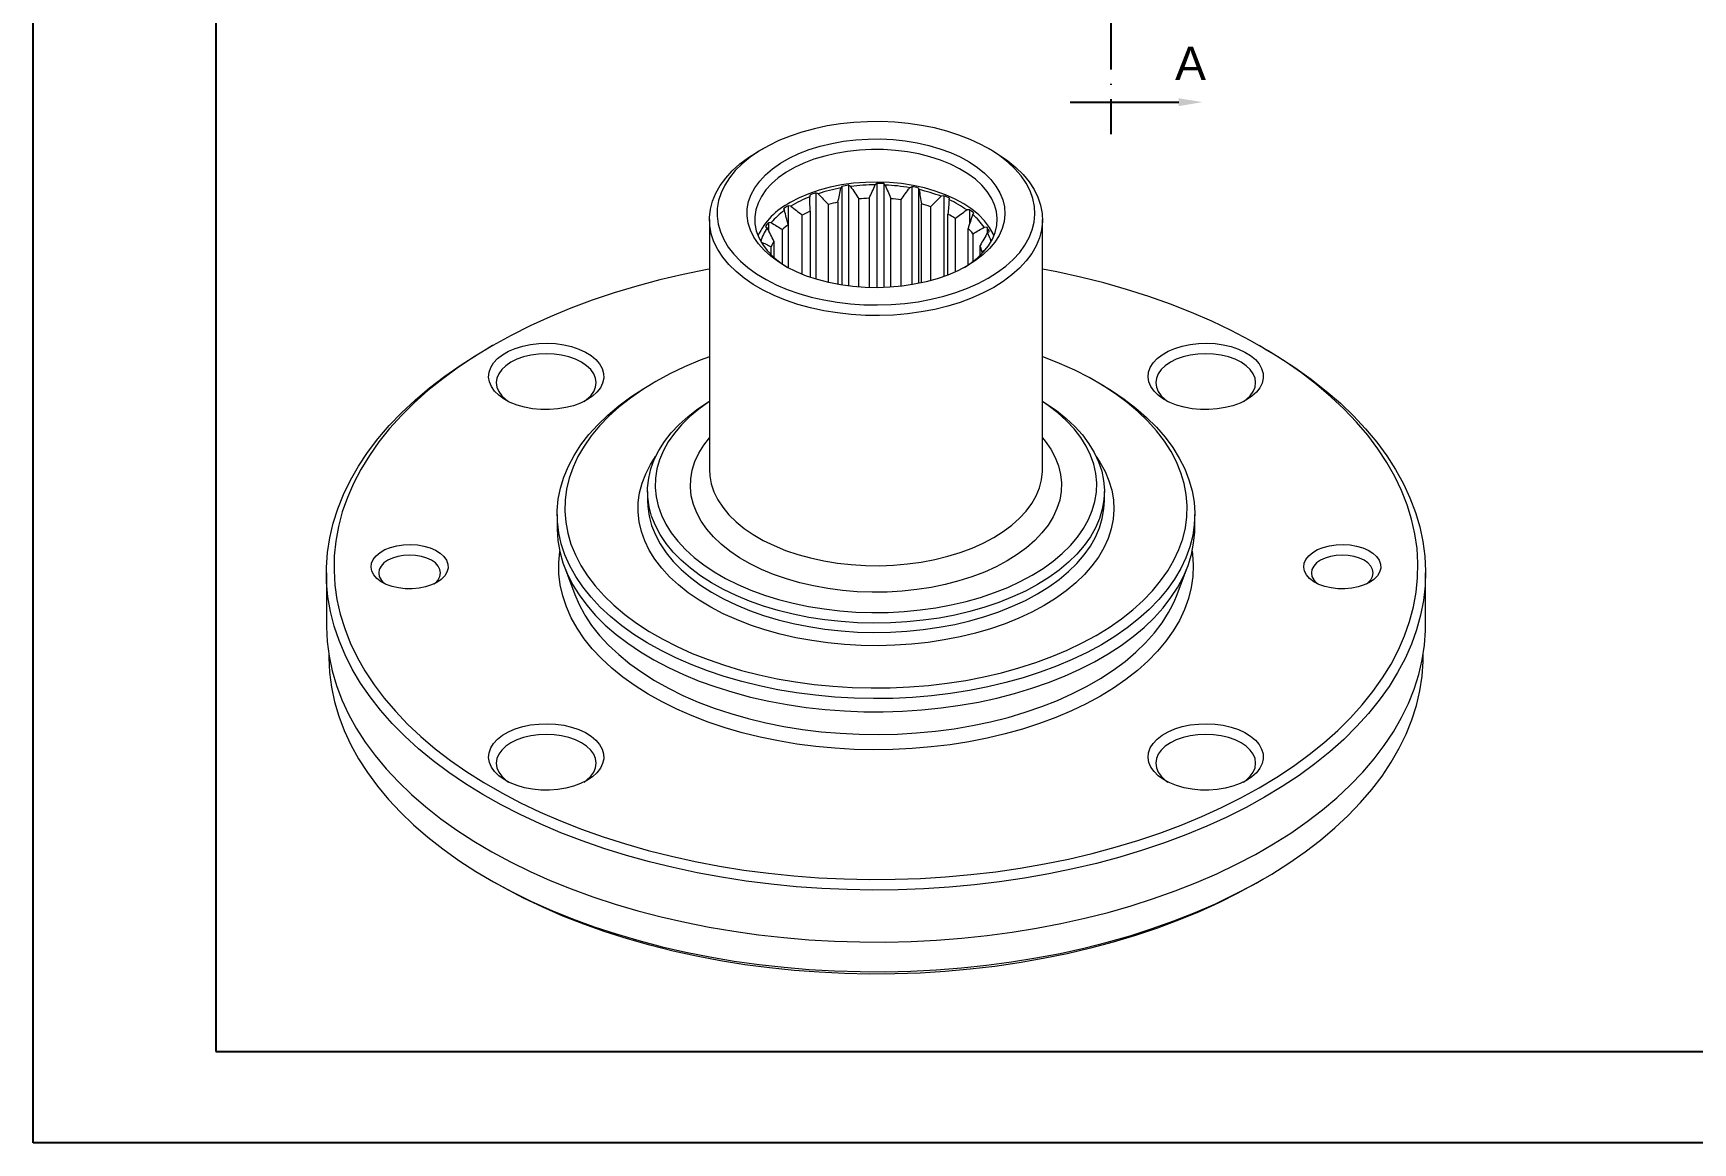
# Model space of a CAD drawing. Header units: millimetres. Extents: x 2452 to 2855, y 1106 to 1391.
# Drawn here: x 2452 to 2626.3, y 1106.5 to 1223.1 of the extents above; entities that cross this region are included whole.
import ezdxf

# ---------------------------------------------------------------- set-up
doc = ezdxf.new("R2010")
doc.units = ezdxf.units.MM
doc.linetypes.add('ACAD_ISO04W100', pattern=[30, 24, -3, 0, -3])
doc.linetypes.add('ACAD_ISO05W100', pattern=[33, 24, -3, 0, -3, 0, -3])
for name, color, linetype, lineweight in [('AM_4', 1, 'ACAD_ISO04W100', 25), ('AM_5', 3, 'Continuous', 25), ('AM_BOR', 2, 'ACAD_ISO05W100', 35)]:
    doc.layers.add(name, color=color, linetype=linetype, lineweight=lineweight)
doc.styles.get("Standard").update_dxf_attribs({"font": 'arial.ttf'})

# ---------------------------------------------------------------- blocks, each defined once
blk = doc.blocks.new('A3 ZTL')
for p, q in [((19.57, 280.82), (19.57, 9.78)), ((19.57, 9.78), (401.17, 9.78))]:
    blk.add_line(p, q)
at = {"layer": 'AM_BOR', "color": 135, "linetype": 'Continuous', "lineweight": 25}
for p, q in [((0, 0), (0, 290.61)), ((410.96, 0), (0, 0))]:
    blk.add_line(p, q, dxfattribs=at)

msp = doc.modelspace()

# ---------------------------------------------------------------- linework, layer by layer
at = {"color": 7, "linetype": 'Continuous', "lineweight": 15}
for p, q in [((2528.703, 1211.032), (2528.137, 1210.706)), ((2552.89, 1210.706), (2552.324, 1211.032)), ((2536.918, 1207.045), (2536.839, 1206.88)), ((2536.918, 1207.045), (2536.918, 1196.675)), ((2537.853, 1207.037), (2537.642, 1207.157)), ((2537.642, 1207.157), (2537.642, 1196.572)), ((2540.606, 1207.35), (2540.447, 1207.205)), ((2540.606, 1207.35), (2540.606, 1196.394)), ((2541.496, 1207.183), (2541.356, 1207.334)), ((2541.356, 1207.334), (2541.356, 1196.409)), ((2544.286, 1207.013), (2544.061, 1206.903)), ((2544.286, 1207.013), (2544.286, 1196.704)), ((2545.051, 1206.703), (2544.994, 1206.87)), ((2544.994, 1206.87), (2544.994, 1196.834)), ((2533.549, 1206.126), (2533.558, 1205.955)), ((2534.447, 1206.277), (2534.184, 1206.356)), ((2534.184, 1206.356), (2534.184, 1197.3)), ((2535.522, 1196.944), (2535.522, 1205.137)), ((2536.518, 1205.388), (2536.518, 1196.742)), ((2538.716, 1196.463), (2538.716, 1205.728)), ((2539.796, 1205.799), (2539.796, 1196.405)), ((2542.069, 1196.446), (2542.069, 1205.749)), ((2543.137, 1205.633), (2543.137, 1196.542)), ((2545.284, 1196.895), (2545.284, 1205.199)), ((2547.631, 1206.066), (2547.359, 1205.998)), ((2547.631, 1206.066), (2547.631, 1197.56)), ((2548.204, 1205.639), (2548.235, 1205.809)), ((2523.014, 1203.563), (2523.014, 1177.271)), ((2530.799, 1204.675), (2530.895, 1204.513)), ((2531.579, 1204.972), (2531.288, 1205.003)), ((2531.288, 1205.003), (2531.288, 1203.036)), ((2532.772, 1197.797), (2532.772, 1204.03)), ((2533.596, 1204.439), (2533.596, 1197.49)), ((2546.245, 1204.906), (2546.245, 1197.128)), ((2548.075, 1197.725), (2548.075, 1204.126)), ((2548.844, 1203.682), (2548.844, 1198.047)), ((2550.344, 1204.591), (2550.05, 1204.573)), ((2550.344, 1204.591), (2550.344, 1203.082)), ((2550.673, 1204.086), (2550.789, 1204.243)), ((2558.014, 1177.271), (2558.014, 1203.563)), ((2528.912, 1202.82), (2529.086, 1202.682)), ((2529.506, 1203.237), (2529.212, 1203.217)), ((2529.212, 1203.217), (2529.212, 1202.439)), ((2530.71, 1198.857), (2530.71, 1202.503)), ((2531.288, 1203.034), (2531.288, 1198.487)), ((2550.195, 1198.773), (2550.195, 1202.626)), ((2550.702, 1202.071), (2550.702, 1199.138)), ((2552.183, 1202.72), (2551.892, 1202.753)), ((2552.183, 1202.72), (2552.183, 1202.085)), ((2552.239, 1202.181), (2552.431, 1202.312)), ((2529.519, 1199.836), (2529.519, 1200.693)), ((2529.8, 1201.299), (2529.8, 1199.573)), ((2551.454, 1199.783), (2551.454, 1200.832)), ((2551.656, 1200.215), (2551.905, 1200.328)), ((2551.656, 1200.215), (2551.656, 1199.985)), ((2500.238, 1190.307), (2499.672, 1189.981)), ((2581.356, 1189.981), (2580.79, 1190.307)), ((2517.388, 1186.534), (2516.822, 1186.207)), ((2564.206, 1186.207), (2563.64, 1186.534)), ((2516.514, 1174.984), (2516.514, 1174.005)), ((2564.514, 1174.005), (2564.514, 1174.984)), ((2507.014, 1172.535), (2507.014, 1171.147)), ((2574.014, 1171.147), (2574.014, 1172.535)), ((2507.776, 1167.045), (2508.864, 1164.15)), ((2572.163, 1164.15), (2573.252, 1167.045)), ((2482.764, 1166.411), (2482.764, 1160.94)), ((2598.264, 1160.94), (2598.264, 1166.411)), ((2483.014, 1157.841), (2483.014, 1157.674)), ((2598.014, 1157.674), (2598.014, 1157.841)), ((2499.849, 1134.206), (2500.556, 1133.797)), ((2580.472, 1133.797), (2581.179, 1134.206))]:
    msp.add_line(p, q, dxfattribs=at)
at = {"color": 7, "linetype": 'Continuous', "lineweight": 15, "flags": 128}
for points in [[(2552.322, 1197.4), (2553.294, 1198.011), (2554.171, 1198.668), (2554.946, 1199.366), (2555.615, 1200.1), (2556.172, 1200.865), (2556.613, 1201.655), (2556.935, 1202.463), (2557.136, 1203.284), (2557.213, 1204.113), (2557.166, 1204.942), (2556.997, 1205.766), (2556.705, 1206.578), (2556.294, 1207.373), (2555.765, 1208.144), (2555.124, 1208.886), (2554.374, 1209.594), (2553.522, 1210.262), (2552.574, 1210.885), (2551.536, 1211.459), (2550.417, 1211.979), (2549.224, 1212.442), (2547.967, 1212.844), (2546.655, 1213.182), (2545.297, 1213.453), (2543.904, 1213.656), (2542.486, 1213.79), (2541.053, 1213.852), (2539.616, 1213.843), (2538.186, 1213.763), (2536.773, 1213.612), (2535.387, 1213.392), (2534.04, 1213.103), (2532.741, 1212.749), (2531.499, 1212.332), (2530.324, 1211.854), (2529.224, 1211.32), (2528.208, 1210.734), (2527.283, 1210.099), (2526.456, 1209.421), (2525.733, 1208.704), (2525.12, 1207.954), (2524.62, 1207.176), (2524.238, 1206.376), (2523.977, 1205.561), (2523.838, 1204.735), (2523.822, 1203.905), (2523.931, 1203.078), (2524.162, 1202.259), (2524.513, 1201.455), (2524.984, 1200.671), (2525.569, 1199.914), (2526.265, 1199.188), (2527.067, 1198.5), (2527.968, 1197.853), (2528.962, 1197.254), (2530.041, 1196.707), (2531.198, 1196.215), (2532.424, 1195.782), (2533.71, 1195.412), (2535.047, 1195.107), (2536.423, 1194.869), (2537.83, 1194.701), (2539.257, 1194.603), (2540.693, 1194.576), (2542.128, 1194.621), (2543.551, 1194.737), (2544.952, 1194.922), (2546.319, 1195.177), (2547.644, 1195.499), (2548.916, 1195.885), (2550.125, 1196.333), (2551.264, 1196.839), (2552.322, 1197.4)], [(2550.095, 1198.685), (2549.126, 1198.177), (2548.076, 1197.726), (2546.955, 1197.335), (2545.775, 1197.008), (2544.545, 1196.748), (2543.278, 1196.559), (2541.984, 1196.44), (2540.678, 1196.395), (2539.369, 1196.422), (2538.071, 1196.522), (2536.796, 1196.694), (2535.556, 1196.937), (2534.362, 1197.247), (2533.226, 1197.622), (2532.157, 1198.059), (2531.167, 1198.553), (2530.264, 1199.101), (2529.456, 1199.696), (2528.752, 1200.333), (2528.158, 1201.006), (2527.679, 1201.71), (2527.319, 1202.436), (2527.083, 1203.18), (2526.973, 1203.933), (2526.989, 1204.689), (2527.131, 1205.44), (2527.398, 1206.18), (2527.787, 1206.902), (2528.296, 1207.598), (2528.918, 1208.263), (2529.649, 1208.89), (2530.481, 1209.474), (2531.407, 1210.008), (2532.417, 1210.489), (2533.504, 1210.911), (2534.656, 1211.27), (2535.862, 1211.563), (2537.112, 1211.788), (2538.394, 1211.942), (2539.696, 1212.024), (2541.005, 1212.034), (2542.309, 1211.97), (2543.597, 1211.834), (2544.856, 1211.626), (2546.075, 1211.35), (2547.241, 1211.006), (2548.345, 1210.6), (2549.376, 1210.134), (2550.324, 1209.612), (2551.18, 1209.041), (2551.937, 1208.424), (2552.587, 1207.768), (2553.124, 1207.078), (2553.544, 1206.363), (2553.842, 1205.627), (2554.015, 1204.877), (2554.063, 1204.122), (2553.984, 1203.368), (2553.779, 1202.621), (2553.45, 1201.889), (2553.001, 1201.179), (2552.435, 1200.498), (2551.757, 1199.851), (2550.975, 1199.245), (2550.095, 1198.685)], [(2552.888, 1196.42), (2551.794, 1195.84), (2550.619, 1195.315), (2549.371, 1194.85), (2548.059, 1194.448), (2546.693, 1194.111), (2545.282, 1193.843), (2543.837, 1193.645), (2542.368, 1193.518), (2540.885, 1193.463), (2539.4, 1193.481), (2537.923, 1193.572), (2536.465, 1193.735), (2535.035, 1193.969), (2533.646, 1194.271), (2532.305, 1194.641), (2531.024, 1195.075), (2529.811, 1195.57), (2528.676, 1196.123), (2527.625, 1196.729), (2526.668, 1197.385), (2525.81, 1198.085), (2525.058, 1198.825), (2524.418, 1199.598), (2523.893, 1200.401), (2523.489, 1201.226), (2523.207, 1202.068), (2523.049, 1202.92), (2523.018, 1203.778), (2523.112, 1204.633), (2523.332, 1205.482), (2523.676, 1206.316), (2524.141, 1207.13), (2524.724, 1207.919), (2525.421, 1208.676), (2526.226, 1209.397), (2527.135, 1210.075), (2528.137, 1210.706)], [(2549.805, 1198.523), (2550.382, 1198.903), (2551.137, 1199.493), (2551.786, 1200.124), (2552.323, 1200.789), (2552.743, 1201.482), (2553.042, 1202.195), (2553.215, 1202.922), (2553.263, 1203.655), (2553.184, 1204.387), (2552.979, 1205.112), (2552.65, 1205.82), (2552.2, 1206.507), (2551.634, 1207.164), (2550.958, 1207.785), (2550.178, 1208.364), (2549.302, 1208.896), (2548.338, 1209.375), (2547.297, 1209.796), (2546.189, 1210.154), (2545.024, 1210.448), (2543.814, 1210.673), (2542.571, 1210.827), (2541.308, 1210.909), (2540.037, 1210.919), (2538.771, 1210.855), (2537.522, 1210.718), (2536.303, 1210.511), (2535.125, 1210.234), (2534.002, 1209.891), (2532.943, 1209.485), (2531.959, 1209.021), (2531.06, 1208.502), (2530.255, 1207.934), (2529.552, 1207.323), (2528.958, 1206.674), (2528.479, 1205.994), (2528.12, 1205.29), (2527.883, 1204.569), (2527.773, 1203.838), (2527.789, 1203.105), (2527.931, 1202.376), (2528.198, 1201.658), (2528.588, 1200.96), (2529.096, 1200.287), (2529.718, 1199.647), (2530.447, 1199.046), (2531.222, 1198.523)], [(2552.89, 1210.706), (2553.402, 1210.397), (2554.36, 1209.742), (2555.217, 1209.042), (2555.969, 1208.302), (2556.61, 1207.528), (2557.134, 1206.726), (2557.539, 1205.901), (2557.821, 1205.059), (2557.978, 1204.206), (2558.01, 1203.349), (2557.915, 1202.493), (2557.695, 1201.645), (2557.352, 1200.811), (2556.887, 1199.996), (2556.304, 1199.208), (2555.607, 1198.45), (2554.801, 1197.73), (2553.893, 1197.051), (2552.888, 1196.42)], [(2552.913, 1201.849), (2552.829, 1202.039), (2552.44, 1202.737), (2551.931, 1203.41), (2551.31, 1204.05), (2550.58, 1204.651), (2549.751, 1205.207), (2548.83, 1205.713), (2547.827, 1206.163), (2546.751, 1206.554), (2545.612, 1206.88), (2544.424, 1207.14), (2543.196, 1207.33), (2541.941, 1207.448), (2540.673, 1207.494), (2539.403, 1207.466), (2538.143, 1207.366), (2536.908, 1207.194), (2535.708, 1206.951), (2534.556, 1206.641), (2533.463, 1206.266), (2532.441, 1205.831), (2531.498, 1205.338)], [(2523.014, 1198.35), (2522.788, 1198.307), (2520.271, 1197.793), (2517.798, 1197.212), (2515.375, 1196.564), (2513.008, 1195.852), (2510.701, 1195.076), (2508.459, 1194.238), (2506.288, 1193.341), (2504.192, 1192.386), (2502.176, 1191.375), (2500.244, 1190.311), (2498.401, 1189.196), (2496.65, 1188.032), (2494.996, 1186.822), (2493.442, 1185.569), (2491.991, 1184.275), (2490.647, 1182.943), (2489.412, 1181.576), (2488.29, 1180.177), (2487.283, 1178.75), (2486.393, 1177.297), (2485.621, 1175.821), (2484.971, 1174.326), (2484.442, 1172.815), (2484.037, 1171.291), (2483.755, 1169.759), (2483.599, 1168.22), (2483.568, 1166.679), (2483.662, 1165.138), (2483.88, 1163.602), (2484.224, 1162.073), (2484.691, 1160.556), (2485.281, 1159.052), (2485.992, 1157.566), (2486.823, 1156.102), (2487.772, 1154.661), (2488.837, 1153.247), (2490.016, 1151.864), (2491.305, 1150.515), (2492.703, 1149.201), (2494.206, 1147.927), (2495.811, 1146.695), (2497.514, 1145.508), (2499.311, 1144.368), (2501.199, 1143.278), (2503.174, 1142.24), (2505.23, 1141.257), (2507.364, 1140.331), (2509.571, 1139.463), (2511.846, 1138.656), (2514.184, 1137.912), (2516.58, 1137.232), (2519.029, 1136.617), (2521.524, 1136.069), (2524.062, 1135.589), (2526.636, 1135.178), (2529.24, 1134.838), (2531.869, 1134.568), (2534.517, 1134.37), (2537.178, 1134.244), (2539.846, 1134.19), (2542.516, 1134.208), (2545.182, 1134.298), (2547.837, 1134.46), (2550.476, 1134.694), (2553.093, 1134.999), (2555.683, 1135.375), (2558.239, 1135.82), (2560.757, 1136.334), (2563.229, 1136.916), (2565.652, 1137.564), (2568.02, 1138.276), (2570.327, 1139.052), (2572.569, 1139.89), (2574.74, 1140.787), (2576.836, 1141.742), (2578.852, 1142.753), (2580.784, 1143.817), (2580.784, 1143.817)], [(2580.784, 1143.817), (2582.627, 1144.932), (2584.377, 1146.096), (2586.032, 1147.306), (2587.586, 1148.559), (2589.037, 1149.853), (2590.381, 1151.185), (2591.615, 1152.552), (2592.737, 1153.95), (2593.745, 1155.378), (2594.635, 1156.831), (2595.406, 1158.307), (2596.057, 1159.802), (2596.586, 1161.313), (2596.991, 1162.836), (2597.272, 1164.369), (2597.429, 1165.908), (2597.46, 1167.449), (2597.366, 1168.99), (2597.147, 1170.526), (2596.804, 1172.055), (2596.337, 1173.572), (2595.747, 1175.076), (2595.036, 1176.561), (2594.205, 1178.026), (2593.256, 1179.467), (2592.191, 1180.88), (2591.012, 1182.264), (2589.722, 1183.613), (2588.325, 1184.927), (2586.822, 1186.201), (2585.217, 1187.433), (2583.514, 1188.62), (2581.716, 1189.76), (2579.828, 1190.85), (2577.854, 1191.887), (2575.797, 1192.87), (2573.663, 1193.797), (2571.456, 1194.664), (2569.181, 1195.471), (2566.843, 1196.216), (2564.447, 1196.896), (2561.999, 1197.511), (2559.503, 1198.059), (2558.014, 1198.35)], [(2581.349, 1142.837), (2579.405, 1141.766), (2577.377, 1140.748), (2575.269, 1139.785), (2573.085, 1138.881), (2570.831, 1138.036), (2568.512, 1137.252), (2566.131, 1136.532), (2563.696, 1135.876), (2561.21, 1135.287), (2558.679, 1134.764), (2556.109, 1134.311), (2553.505, 1133.927), (2550.873, 1133.613), (2548.218, 1133.37), (2545.547, 1133.199), (2542.865, 1133.1), (2540.178, 1133.073), (2537.491, 1133.118), (2534.812, 1133.235), (2532.144, 1133.424), (2529.495, 1133.685), (2526.869, 1134.016), (2524.273, 1134.418), (2521.712, 1134.889), (2519.192, 1135.428), (2516.718, 1136.034), (2514.296, 1136.706), (2511.93, 1137.442), (2509.627, 1138.241), (2507.39, 1139.101), (2505.225, 1140.021), (2503.136, 1140.997), (2501.128, 1142.029), (2499.206, 1143.113), (2497.373, 1144.247), (2495.634, 1145.43), (2493.991, 1146.658), (2492.45, 1147.929), (2491.012, 1149.24), (2489.682, 1150.588), (2488.462, 1151.971), (2487.355, 1153.384), (2486.362, 1154.826), (2485.487, 1156.293), (2484.732, 1157.782), (2484.097, 1159.29), (2483.584, 1160.813), (2483.194, 1162.348), (2482.929, 1163.892), (2482.788, 1165.441), (2482.773, 1166.993), (2482.882, 1168.543), (2483.116, 1170.088), (2483.475, 1171.626), (2483.957, 1173.152), (2484.561, 1174.664), (2485.287, 1176.158), (2486.133, 1177.631), (2487.096, 1179.079), (2488.175, 1180.5), (2489.367, 1181.891), (2490.67, 1183.248), (2492.081, 1184.568), (2493.596, 1185.849), (2495.214, 1187.088), (2496.929, 1188.283), (2498.739, 1189.43), (2499.672, 1189.981)], [(2510.144, 1184.596), (2509.475, 1184.263), (2508.73, 1183.989), (2507.923, 1183.782), (2507.073, 1183.644), (2506.197, 1183.579), (2505.314, 1183.588), (2504.442, 1183.671), (2503.601, 1183.827), (2502.809, 1184.052), (2502.081, 1184.341), (2501.434, 1184.688), (2500.882, 1185.086), (2500.435, 1185.526), (2500.105, 1185.999), (2499.897, 1186.494), (2499.817, 1187.002), (2499.865, 1187.511), (2500.041, 1188.011), (2500.342, 1188.49), (2500.76, 1188.939), (2501.287, 1189.349), (2501.911, 1189.709), (2502.62, 1190.013), (2503.398, 1190.255), (2504.229, 1190.428), (2505.094, 1190.53), (2505.976, 1190.558), (2506.856, 1190.511), (2507.714, 1190.391), (2508.533, 1190.201), (2509.295, 1189.943), (2509.984, 1189.624), (2510.586, 1189.251), (2511.087, 1188.831), (2511.476, 1188.373), (2511.746, 1187.887), (2511.89, 1187.384), (2511.906, 1186.875), (2511.794, 1186.369), (2511.555, 1185.878), (2511.195, 1185.412), (2510.721, 1184.982), (2510.144, 1184.596)], [(2509.578, 1188.556), (2508.951, 1188.865), (2508.249, 1189.113), (2507.488, 1189.295), (2506.687, 1189.406), (2505.866, 1189.443), (2505.044, 1189.406), (2504.243, 1189.295), (2503.482, 1189.113), (2502.78, 1188.865), (2502.153, 1188.556), (2501.618, 1188.194), (2501.188, 1187.789), (2500.873, 1187.349), (2500.68, 1186.887), (2500.616, 1186.413), (2500.68, 1185.939), (2500.873, 1185.476), (2501.188, 1185.037), (2501.618, 1184.631), (2501.89, 1184.433)], [(2579.44, 1184.596), (2578.772, 1184.263), (2578.026, 1183.989), (2577.22, 1183.782), (2576.369, 1183.644), (2575.493, 1183.579), (2574.61, 1183.588), (2573.739, 1183.671), (2572.898, 1183.827), (2572.105, 1184.052), (2571.378, 1184.341), (2570.731, 1184.688), (2570.178, 1185.086), (2569.732, 1185.526), (2569.401, 1185.999), (2569.194, 1186.494), (2569.113, 1187.002), (2569.161, 1187.511), (2569.338, 1188.011), (2569.638, 1188.49), (2570.056, 1188.939), (2570.583, 1189.349), (2571.208, 1189.709), (2571.917, 1190.013), (2572.695, 1190.255), (2573.525, 1190.428), (2574.391, 1190.53), (2575.273, 1190.558), (2576.152, 1190.511), (2577.011, 1190.391), (2577.83, 1190.201), (2578.592, 1189.943), (2579.281, 1189.624), (2579.882, 1189.251), (2580.383, 1188.831), (2580.772, 1188.373), (2581.042, 1187.887), (2581.187, 1187.384), (2581.203, 1186.875), (2581.09, 1186.369), (2580.851, 1185.878), (2580.491, 1185.412), (2580.017, 1184.982), (2579.44, 1184.596)], [(2579.138, 1184.433), (2579.409, 1184.631), (2579.84, 1185.037), (2580.155, 1185.476), (2580.347, 1185.939), (2580.412, 1186.413), (2580.347, 1186.887), (2580.155, 1187.349), (2579.84, 1187.789), (2579.409, 1188.194), (2578.874, 1188.556), (2578.248, 1188.865), (2577.545, 1189.113), (2576.784, 1189.295), (2575.983, 1189.406), (2575.162, 1189.443), (2574.341, 1189.406), (2573.54, 1189.295), (2572.779, 1189.113), (2572.076, 1188.865), (2571.45, 1188.556), (2570.915, 1188.194), (2570.484, 1187.789), (2570.169, 1187.349), (2569.977, 1186.887), (2569.912, 1186.413), (2569.977, 1185.939), (2570.169, 1185.476), (2570.484, 1185.037), (2570.915, 1184.631), (2571.186, 1184.433)], [(2581.356, 1189.981), (2582.749, 1189.147), (2584.536, 1187.988), (2586.227, 1186.783), (2587.82, 1185.533), (2589.31, 1184.241), (2590.694, 1182.912), (2591.969, 1181.546), (2593.134, 1180.148), (2594.184, 1178.719), (2595.117, 1177.265), (2595.933, 1175.786), (2596.629, 1174.288), (2597.203, 1172.772), (2597.654, 1171.242), (2597.982, 1169.703), (2598.185, 1168.155), (2598.263, 1166.605), (2598.216, 1165.053), (2598.044, 1163.505), (2597.748, 1161.963), (2597.327, 1160.431), (2596.784, 1158.911), (2596.118, 1157.408), (2595.333, 1155.924), (2594.428, 1154.463), (2593.407, 1153.028), (2592.271, 1151.622), (2591.023, 1150.248), (2589.666, 1148.909), (2588.202, 1147.608), (2586.635, 1146.347), (2584.968, 1145.13), (2583.205, 1143.959), (2581.349, 1142.837)], [(2523.014, 1189.134), (2522.034, 1188.762), (2520.408, 1188.075), (2518.859, 1187.333), (2517.391, 1186.536), (2516.012, 1185.689), (2514.725, 1184.795), (2513.536, 1183.856), (2512.45, 1182.877), (2511.47, 1181.862), (2510.6, 1180.813), (2509.844, 1179.735), (2509.204, 1178.633), (2508.682, 1177.51), (2508.282, 1176.37), (2508.004, 1175.219), (2507.849, 1174.06), (2507.818, 1172.897), (2507.911, 1171.736), (2508.127, 1170.58), (2508.467, 1169.434), (2508.928, 1168.302), (2509.509, 1167.189), (2510.207, 1166.098), (2511.021, 1165.035), (2511.946, 1164.002), (2512.98, 1163.004), (2514.118, 1162.045), (2515.357, 1161.128), (2516.69, 1160.257), (2518.114, 1159.435), (2519.624, 1158.665), (2521.212, 1157.95), (2522.873, 1157.293), (2524.602, 1156.696), (2526.391, 1156.162), (2528.233, 1155.692), (2530.122, 1155.289), (2532.05, 1154.954), (2534.011, 1154.688), (2535.996, 1154.492), (2537.998, 1154.367), (2540.01, 1154.313), (2542.024, 1154.331), (2544.032, 1154.42), (2546.027, 1154.581), (2548, 1154.812), (2549.946, 1155.113), (2551.855, 1155.482), (2553.722, 1155.919), (2555.538, 1156.421), (2557.298, 1156.987), (2558.994, 1157.614), (2560.619, 1158.301), (2562.169, 1159.043), (2563.636, 1159.84), (2563.636, 1159.84)], [(2509.841, 1184.433), (2510.113, 1184.631), (2510.543, 1185.037), (2510.859, 1185.476), (2511.051, 1185.939), (2511.116, 1186.413), (2511.051, 1186.887), (2510.859, 1187.349), (2510.543, 1187.789), (2510.113, 1188.194), (2509.578, 1188.556)], [(2563.636, 1159.84), (2565.016, 1160.687), (2566.302, 1161.581), (2567.491, 1162.52), (2568.578, 1163.499), (2569.558, 1164.514), (2570.428, 1165.563), (2571.184, 1166.641), (2571.824, 1167.743), (2572.345, 1168.866), (2572.746, 1170.005), (2573.024, 1171.157), (2573.179, 1172.316), (2573.21, 1173.479), (2573.117, 1174.64), (2572.9, 1175.796), (2572.561, 1176.942), (2572.1, 1178.074), (2571.519, 1179.187), (2570.82, 1180.277), (2570.007, 1181.341), (2569.081, 1182.374), (2568.048, 1183.372), (2566.909, 1184.331), (2565.671, 1185.248), (2564.337, 1186.119), (2562.913, 1186.941), (2561.404, 1187.711), (2559.816, 1188.426), (2558.154, 1189.083), (2558.014, 1189.134)], [(2564.202, 1158.86), (2562.714, 1158.052), (2561.143, 1157.297), (2559.495, 1156.6), (2557.777, 1155.961), (2555.995, 1155.384), (2554.155, 1154.872), (2552.264, 1154.424), (2550.33, 1154.044), (2548.359, 1153.733), (2546.359, 1153.492), (2544.337, 1153.322), (2542.301, 1153.223), (2540.258, 1153.196), (2538.217, 1153.241), (2536.183, 1153.358), (2534.166, 1153.546), (2532.173, 1153.805), (2530.21, 1154.133), (2528.286, 1154.53), (2526.408, 1154.994), (2524.581, 1155.523), (2522.814, 1156.115), (2521.113, 1156.769), (2519.485, 1157.481), (2517.934, 1158.249), (2516.467, 1159.07), (2515.09, 1159.941), (2513.807, 1160.86), (2512.624, 1161.821), (2511.545, 1162.823), (2510.573, 1163.86), (2509.712, 1164.93), (2508.967, 1166.028), (2508.338, 1167.151), (2507.83, 1168.293), (2507.442, 1169.451), (2507.178, 1170.621), (2507.038, 1171.798), (2507.023, 1172.977), (2507.132, 1174.155), (2507.365, 1175.327), (2507.721, 1176.488), (2508.2, 1177.635), (2508.798, 1178.763), (2509.515, 1179.867), (2510.347, 1180.945), (2511.291, 1181.991), (2512.344, 1183.002), (2513.502, 1183.973), (2514.76, 1184.903), (2516.114, 1185.786), (2516.822, 1186.207)], [(2564.206, 1186.207), (2565.26, 1185.57), (2566.591, 1184.675), (2567.825, 1183.734), (2568.956, 1182.752), (2569.983, 1181.732), (2570.899, 1180.678), (2571.703, 1179.594), (2572.39, 1178.483), (2572.959, 1177.35), (2573.407, 1176.199), (2573.733, 1175.035), (2573.935, 1173.861), (2574.013, 1172.682), (2573.966, 1171.503), (2573.795, 1170.328), (2573.5, 1169.16), (2573.082, 1168.006), (2572.543, 1166.868), (2571.885, 1165.751), (2571.111, 1164.66), (2570.222, 1163.598), (2569.223, 1162.569), (2568.117, 1161.577), (2566.909, 1160.626), (2565.602, 1159.719), (2564.202, 1158.86)], [(2557.484, 1165.187), (2556.216, 1164.506), (2554.865, 1163.879), (2553.439, 1163.31), (2551.947, 1162.802), (2550.394, 1162.358), (2548.79, 1161.979), (2547.143, 1161.668), (2545.461, 1161.427), (2543.754, 1161.256), (2542.029, 1161.157), (2540.297, 1161.13), (2538.566, 1161.175), (2536.845, 1161.292), (2535.143, 1161.481), (2533.469, 1161.74), (2531.832, 1162.068), (2530.24, 1162.463), (2528.702, 1162.924), (2527.225, 1163.447), (2525.818, 1164.031), (2524.487, 1164.671), (2523.24, 1165.366), (2522.082, 1166.111), (2521.021, 1166.901), (2520.062, 1167.735), (2519.209, 1168.605), (2518.467, 1169.509), (2517.84, 1170.442), (2517.332, 1171.398), (2516.944, 1172.373), (2516.679, 1173.362), (2516.538, 1174.359), (2516.523, 1175.36), (2516.632, 1176.358), (2516.866, 1177.349), (2517.223, 1178.328), (2517.702, 1179.29), (2518.299, 1180.229), (2519.013, 1181.14), (2519.838, 1182.02), (2520.772, 1182.863), (2521.808, 1183.665), (2522.942, 1184.421), (2523.014, 1184.466)], [(2523.014, 1184.43), (2522.955, 1184.391), (2521.895, 1183.628), (2520.934, 1182.822), (2520.078, 1181.978), (2519.331, 1181.1), (2518.697, 1180.193), (2518.179, 1179.261), (2517.78, 1178.31), (2517.503, 1177.345), (2517.349, 1176.371), (2517.318, 1175.393), (2517.41, 1174.416), (2517.627, 1173.446), (2517.965, 1172.487), (2518.423, 1171.545), (2519, 1170.625), (2519.691, 1169.732), (2520.493, 1168.871), (2521.402, 1168.045), (2522.413, 1167.26), (2523.521, 1166.519), (2524.719, 1165.828), (2526.002, 1165.188), (2527.362, 1164.605), (2528.792, 1164.08), (2530.284, 1163.617), (2531.832, 1163.218), (2533.425, 1162.885), (2535.057, 1162.62), (2536.717, 1162.425), (2538.398, 1162.3), (2540.09, 1162.247), (2541.784, 1162.265), (2543.472, 1162.354), (2545.144, 1162.514), (2546.791, 1162.744), (2548.404, 1163.043), (2549.976, 1163.409), (2551.497, 1163.84), (2552.959, 1164.335), (2554.355, 1164.889), (2555.677, 1165.501), (2556.919, 1166.167)], [(2556.919, 1166.167), (2558.072, 1166.884), (2559.132, 1167.647), (2560.093, 1168.453), (2560.949, 1169.297), (2561.697, 1170.175), (2562.331, 1171.082), (2562.848, 1172.014), (2563.247, 1172.965), (2563.524, 1173.93), (2563.679, 1174.904), (2563.71, 1175.882), (2563.617, 1176.859), (2563.401, 1177.829), (2563.063, 1178.788), (2562.604, 1179.73), (2562.028, 1180.65), (2561.337, 1181.543), (2560.535, 1182.405), (2559.626, 1183.23), (2558.614, 1184.015), (2558.014, 1184.43)], [(2558.014, 1184.466), (2558.378, 1184.236), (2559.488, 1183.468), (2560.499, 1182.656), (2561.406, 1181.803), (2562.204, 1180.915), (2562.889, 1179.996), (2563.457, 1179.051), (2563.905, 1178.085), (2564.232, 1177.102), (2564.435, 1176.109), (2564.513, 1175.109), (2564.466, 1174.109), (2564.294, 1173.114), (2563.998, 1172.128), (2563.58, 1171.157), (2563.042, 1170.207), (2562.386, 1169.281), (2561.616, 1168.384), (2560.736, 1167.523), (2559.75, 1166.7), (2558.665, 1165.92), (2557.484, 1165.187)], [(2507.014, 1171.147), (2507.015, 1170.999), (2507.093, 1169.82), (2507.295, 1168.647), (2507.621, 1167.482), (2508.069, 1166.331), (2508.638, 1165.199), (2509.325, 1164.088), (2510.129, 1163.003), (2511.045, 1161.949), (2512.071, 1160.929), (2513.203, 1159.947), (2514.437, 1159.007), (2515.767, 1158.112), (2517.19, 1157.265), (2518.699, 1156.47), (2520.29, 1155.729), (2521.955, 1155.046), (2523.69, 1154.423), (2525.487, 1153.862), (2527.341, 1153.365), (2529.243, 1152.935), (2531.187, 1152.572), (2533.166, 1152.278), (2535.172, 1152.055), (2537.198, 1151.902), (2539.237, 1151.822), (2541.28, 1151.813), (2543.32, 1151.875), (2545.35, 1152.01), (2547.362, 1152.216), (2549.349, 1152.492), (2551.302, 1152.838), (2553.216, 1153.251), (2555.082, 1153.732), (2556.894, 1154.277), (2558.645, 1154.885), (2560.328, 1155.553), (2561.938, 1156.279), (2563.468, 1157.061), (2564.913, 1157.895), (2566.267, 1158.779), (2567.525, 1159.708), (2568.683, 1160.68), (2569.736, 1161.691), (2570.68, 1162.737), (2571.512, 1163.814), (2572.229, 1164.919), (2572.828, 1166.046), (2573.306, 1167.193), (2573.663, 1168.355), (2573.896, 1169.526), (2574.005, 1170.704), (2574.014, 1171.147)], [(2494.378, 1165.411), (2493.82, 1165.142), (2493.189, 1164.935), (2492.503, 1164.797), (2491.786, 1164.731), (2491.06, 1164.741), (2490.349, 1164.825), (2489.675, 1164.981), (2489.06, 1165.204), (2488.524, 1165.487), (2488.085, 1165.82), (2487.755, 1166.193), (2487.546, 1166.595), (2487.465, 1167.011), (2487.514, 1167.43), (2487.691, 1167.836), (2487.991, 1168.218), (2488.405, 1168.562), (2488.918, 1168.859), (2489.515, 1169.097), (2490.176, 1169.271), (2490.88, 1169.373), (2491.605, 1169.401), (2492.326, 1169.354), (2493.022, 1169.234), (2493.669, 1169.044), (2494.246, 1168.79), (2494.736, 1168.48), (2495.122, 1168.125), (2495.393, 1167.736), (2495.538, 1167.326), (2495.555, 1166.907), (2495.441, 1166.493), (2495.201, 1166.097), (2494.843, 1165.732), (2494.378, 1165.411)], [(2592.378, 1165.411), (2591.82, 1165.142), (2591.189, 1164.935), (2590.503, 1164.797), (2589.786, 1164.731), (2589.06, 1164.741), (2588.349, 1164.825), (2587.675, 1164.981), (2587.06, 1165.204), (2586.524, 1165.487), (2586.085, 1165.82), (2585.755, 1166.193), (2585.546, 1166.595), (2585.465, 1167.011), (2585.514, 1167.43), (2585.691, 1167.836), (2585.991, 1168.218), (2586.405, 1168.562), (2586.918, 1168.859), (2587.515, 1169.097), (2588.176, 1169.271), (2588.88, 1169.373), (2589.605, 1169.401), (2590.326, 1169.354), (2591.022, 1169.234), (2591.669, 1169.044), (2592.246, 1168.79), (2592.736, 1168.48), (2593.122, 1168.125), (2593.393, 1167.736), (2593.538, 1167.326), (2593.555, 1166.907), (2593.441, 1166.493), (2593.201, 1166.097), (2592.843, 1165.732), (2592.378, 1165.411)], [(2493.812, 1167.737), (2493.319, 1167.971), (2492.758, 1168.144), (2492.148, 1168.251), (2491.514, 1168.287), (2490.88, 1168.251), (2490.27, 1168.144), (2489.708, 1167.971), (2489.216, 1167.737), (2488.812, 1167.453), (2488.511, 1167.129), (2488.326, 1166.777), (2488.264, 1166.411), (2488.326, 1166.045), (2488.511, 1165.693), (2488.812, 1165.368), (2488.964, 1165.248)], [(2494.064, 1165.248), (2494.216, 1165.368), (2494.516, 1165.693), (2494.701, 1166.045), (2494.764, 1166.411), (2494.701, 1166.777), (2494.516, 1167.129), (2494.216, 1167.453), (2493.812, 1167.737)], [(2591.812, 1167.737), (2591.319, 1167.971), (2590.758, 1168.144), (2590.148, 1168.251), (2589.514, 1168.287), (2588.88, 1168.251), (2588.27, 1168.144), (2587.708, 1167.971), (2587.216, 1167.737), (2586.812, 1167.453), (2586.511, 1167.129), (2586.326, 1166.777), (2586.264, 1166.411), (2586.326, 1166.045), (2586.511, 1165.693), (2586.812, 1165.368), (2586.964, 1165.248)], [(2592.064, 1165.248), (2592.216, 1165.368), (2592.516, 1165.693), (2592.701, 1166.045), (2592.764, 1166.411), (2592.701, 1166.777), (2592.516, 1167.129), (2592.216, 1167.453), (2591.812, 1167.737)], [(2508.864, 1164.15), (2509.32, 1163.089), (2509.838, 1162.119)], [(2571.475, 1162.63), (2571.84, 1163.37), (2572.163, 1164.15)], [(2482.764, 1160.94), (2482.765, 1160.746), (2482.843, 1159.195), (2483.046, 1157.648), (2483.374, 1156.108), (2483.825, 1154.579), (2484.399, 1153.063), (2485.094, 1151.564), (2485.91, 1150.086), (2486.844, 1148.631), (2487.894, 1147.203), (2489.058, 1145.805), (2490.334, 1144.439), (2491.718, 1143.109), (2493.208, 1141.818), (2494.8, 1140.568), (2496.491, 1139.362), (2498.278, 1138.203), (2500.156, 1137.093), (2502.122, 1136.035), (2504.171, 1135.031), (2506.298, 1134.083), (2508.499, 1133.193), (2510.77, 1132.363), (2513.106, 1131.595), (2515.5, 1130.891), (2517.949, 1130.252), (2520.447, 1129.679), (2522.988, 1129.174), (2525.567, 1128.737), (2528.178, 1128.371), (2530.817, 1128.075), (2533.476, 1127.85), (2536.15, 1127.697), (2538.834, 1127.616), (2541.522, 1127.607), (2544.207, 1127.67), (2546.884, 1127.805), (2549.548, 1128.012), (2552.192, 1128.29), (2554.811, 1128.639), (2557.398, 1129.058), (2559.949, 1129.546), (2562.458, 1130.102), (2564.92, 1130.725), (2567.329, 1131.413), (2569.679, 1132.165), (2571.967, 1132.98), (2574.186, 1133.855), (2576.332, 1134.789), (2578.401, 1135.779), (2580.388, 1136.824), (2582.288, 1137.921), (2584.098, 1139.068), (2585.814, 1140.262), (2587.431, 1141.501), (2588.947, 1142.782), (2590.358, 1144.103), (2591.661, 1145.46), (2592.853, 1146.85), (2593.932, 1148.271), (2594.895, 1149.72), (2595.74, 1151.193), (2596.466, 1152.687), (2597.071, 1154.198), (2597.553, 1155.725), (2597.911, 1157.262), (2598.146, 1158.808), (2598.255, 1160.358), (2598.264, 1160.94)], [(2483.014, 1157.674), (2483.015, 1157.481), (2483.093, 1155.936), (2483.295, 1154.396), (2483.621, 1152.863), (2484.07, 1151.34), (2484.642, 1149.831), (2485.334, 1148.339), (2486.146, 1146.867), (2487.076, 1145.418), (2488.122, 1143.996), (2489.281, 1142.604), (2490.551, 1141.244), (2491.929, 1139.92), (2493.413, 1138.634), (2494.998, 1137.39), (2496.682, 1136.189), (2498.461, 1135.035), (2500.331, 1133.93), (2502.288, 1132.877), (2504.328, 1131.877), (2506.446, 1130.933), (2508.638, 1130.047), (2510.899, 1129.221), (2513.224, 1128.456), (2515.609, 1127.755), (2518.047, 1127.118), (2520.534, 1126.548), (2523.064, 1126.045), (2525.632, 1125.611), (2528.232, 1125.246), (2530.859, 1124.951), (2533.506, 1124.727), (2536.169, 1124.575), (2538.841, 1124.494), (2541.517, 1124.485), (2544.191, 1124.548), (2546.857, 1124.682), (2549.509, 1124.888), (2552.141, 1125.165), (2554.749, 1125.513), (2557.325, 1125.93), (2559.865, 1126.416), (2562.363, 1126.97), (2564.814, 1127.59), (2567.213, 1128.275), (2569.553, 1129.024), (2571.831, 1129.835), (2574.04, 1130.706), (2576.177, 1131.636), (2578.237, 1132.622), (2580.215, 1133.662), (2582.108, 1134.754), (2583.91, 1135.896), (2585.618, 1137.086), (2587.228, 1138.319), (2588.737, 1139.595), (2590.142, 1140.91), (2591.439, 1142.261), (2592.626, 1143.645), (2593.701, 1145.06), (2594.66, 1146.502), (2595.501, 1147.969), (2596.224, 1149.456), (2596.826, 1150.961), (2597.306, 1152.481), (2597.663, 1154.012), (2597.896, 1155.551), (2598.005, 1157.094), (2598.014, 1157.674)], [(2510.144, 1144.592), (2509.475, 1144.259), (2508.73, 1143.985), (2507.923, 1143.778), (2507.073, 1143.64), (2506.197, 1143.575), (2505.314, 1143.584), (2504.442, 1143.667), (2503.601, 1143.823), (2502.809, 1144.048), (2502.081, 1144.337), (2501.434, 1144.684), (2500.882, 1145.082), (2500.435, 1145.522), (2500.105, 1145.995), (2499.897, 1146.49), (2499.817, 1146.998), (2499.865, 1147.507), (2500.041, 1148.007), (2500.342, 1148.486), (2500.76, 1148.935), (2501.287, 1149.345), (2501.911, 1149.705), (2502.62, 1150.009), (2503.398, 1150.251), (2504.229, 1150.424), (2505.094, 1150.526), (2505.976, 1150.554), (2506.856, 1150.507), (2507.714, 1150.387), (2508.533, 1150.197), (2509.295, 1149.939), (2509.984, 1149.62), (2510.586, 1149.247), (2511.087, 1148.827), (2511.476, 1148.369), (2511.746, 1147.883), (2511.89, 1147.38), (2511.906, 1146.871), (2511.794, 1146.365), (2511.555, 1145.874), (2511.195, 1145.408), (2510.721, 1144.978), (2510.144, 1144.592)], [(2509.841, 1144.429), (2510.113, 1144.627), (2510.543, 1145.033), (2510.859, 1145.472), (2511.051, 1145.935), (2511.116, 1146.409), (2511.051, 1146.883), (2510.859, 1147.345), (2510.543, 1147.785), (2510.113, 1148.19), (2509.578, 1148.552), (2508.951, 1148.861), (2508.249, 1149.109), (2507.488, 1149.291), (2506.687, 1149.402), (2505.866, 1149.439), (2505.044, 1149.402), (2504.243, 1149.291), (2503.482, 1149.109), (2502.78, 1148.861), (2502.153, 1148.552), (2501.618, 1148.19), (2501.188, 1147.785), (2500.873, 1147.345), (2500.68, 1146.883), (2500.616, 1146.409), (2500.68, 1145.935), (2500.873, 1145.472), (2501.188, 1145.033), (2501.618, 1144.627), (2501.89, 1144.429)], [(2579.44, 1144.592), (2578.772, 1144.259), (2578.026, 1143.985), (2577.22, 1143.778), (2576.369, 1143.64), (2575.493, 1143.575), (2574.61, 1143.584), (2573.739, 1143.667), (2572.898, 1143.823), (2572.105, 1144.048), (2571.378, 1144.337), (2570.731, 1144.684), (2570.178, 1145.082), (2569.732, 1145.522), (2569.401, 1145.995), (2569.194, 1146.49), (2569.113, 1146.998), (2569.161, 1147.507), (2569.338, 1148.007), (2569.638, 1148.486), (2570.056, 1148.935), (2570.583, 1149.345), (2571.208, 1149.705), (2571.917, 1150.009), (2572.695, 1150.251), (2573.525, 1150.424), (2574.391, 1150.526), (2575.273, 1150.554), (2576.152, 1150.507), (2577.011, 1150.387), (2577.83, 1150.197), (2578.592, 1149.939), (2579.281, 1149.62), (2579.882, 1149.247), (2580.383, 1148.827), (2580.772, 1148.369), (2581.042, 1147.883), (2581.187, 1147.38), (2581.203, 1146.871), (2581.09, 1146.365), (2580.851, 1145.874), (2580.491, 1145.408), (2580.017, 1144.978), (2579.44, 1144.592)], [(2578.874, 1148.552), (2578.248, 1148.861), (2577.545, 1149.109), (2576.784, 1149.291), (2575.983, 1149.402), (2575.162, 1149.439), (2574.341, 1149.402), (2573.54, 1149.291), (2572.779, 1149.109), (2572.076, 1148.861), (2571.45, 1148.552), (2570.915, 1148.19), (2570.484, 1147.785), (2570.169, 1147.345), (2569.977, 1146.883), (2569.912, 1146.409), (2569.977, 1145.935), (2570.169, 1145.472), (2570.484, 1145.033), (2570.915, 1144.627), (2571.186, 1144.429)], [(2579.138, 1144.429), (2579.409, 1144.627), (2579.84, 1145.033), (2580.155, 1145.472), (2580.347, 1145.935), (2580.412, 1146.409), (2580.347, 1146.883), (2580.155, 1147.345), (2579.84, 1147.785), (2579.409, 1148.19), (2578.874, 1148.552)], [(2580.472, 1133.797), (2580.465, 1133.794), (2578.549, 1132.738), (2576.549, 1131.735), (2574.469, 1130.788), (2572.315, 1129.898), (2570.091, 1129.067), (2567.802, 1128.297), (2565.454, 1127.59), (2563.05, 1126.947), (2560.597, 1126.37), (2558.099, 1125.86), (2555.563, 1125.419), (2552.994, 1125.046), (2550.397, 1124.743), (2547.779, 1124.511), (2545.145, 1124.35), (2542.5, 1124.261), (2539.851, 1124.243), (2537.204, 1124.296), (2534.564, 1124.422), (2531.937, 1124.618), (2529.329, 1124.886), (2526.745, 1125.224), (2524.192, 1125.631), (2521.675, 1126.107), (2519.199, 1126.651), (2516.769, 1127.261), (2514.392, 1127.936), (2512.073, 1128.674), (2509.816, 1129.475), (2507.626, 1130.335), (2505.509, 1131.254), (2503.469, 1132.23), (2501.51, 1133.259), (2500.556, 1133.797)]]:
    msp.add_lwpolyline(points, dxfattribs=at)
at = {"color": 8, "linetype": 'Continuous', "lineweight": 15, "flags": 128}
for points in [[(2554.302, 1167.678), (2553.148, 1167.063), (2551.912, 1166.504), (2550.602, 1166.004), (2549.226, 1165.567), (2547.794, 1165.195), (2546.315, 1164.89), (2544.798, 1164.656), (2543.254, 1164.492), (2541.691, 1164.401), (2540.121, 1164.383), (2538.554, 1164.437), (2536.999, 1164.565), (2535.467, 1164.764), (2533.968, 1165.034), (2532.511, 1165.372), (2531.106, 1165.777), (2529.762, 1166.246), (2528.488, 1166.776), (2527.292, 1167.364), (2526.181, 1168.005), (2525.164, 1168.695), (2524.246, 1169.431), (2523.433, 1170.206), (2522.732, 1171.018), (2522.145, 1171.859), (2521.678, 1172.724), (2521.333, 1173.608), (2521.113, 1174.506), (2521.018, 1175.411), (2521.049, 1176.317), (2521.207, 1177.219), (2521.49, 1178.111), (2521.897, 1178.987), (2522.424, 1179.841), (2523.014, 1180.604)], [(2558.014, 1180.604), (2558.296, 1180.258), (2558.882, 1179.417), (2559.349, 1178.551), (2559.694, 1177.667), (2559.915, 1176.769), (2560.01, 1175.864), (2559.978, 1174.958), (2559.82, 1174.056), (2559.537, 1173.164), (2559.131, 1172.289), (2558.604, 1171.435), (2557.959, 1170.608), (2557.202, 1169.814), (2556.336, 1169.058), (2555.367, 1168.344), (2554.302, 1167.678)], [(2558.191, 1162.983), (2556.9, 1162.288), (2555.528, 1161.648), (2554.08, 1161.066), (2552.565, 1160.543), (2550.99, 1160.084), (2549.363, 1159.69), (2547.692, 1159.363), (2545.985, 1159.106), (2544.25, 1158.918), (2542.497, 1158.801), (2540.734, 1158.756), (2538.97, 1158.783), (2537.214, 1158.882), (2535.474, 1159.052), (2533.76, 1159.292), (2532.079, 1159.602), (2530.44, 1159.979), (2528.851, 1160.423), (2527.32, 1160.929), (2525.855, 1161.497), (2524.463, 1162.123), (2523.151, 1162.804), (2521.925, 1163.537), (2520.792, 1164.318), (2519.758, 1165.143), (2518.826, 1166.009), (2518.003, 1166.91), (2517.292, 1167.842), (2516.697, 1168.801), (2516.22, 1169.782), (2515.864, 1170.779), (2515.631, 1171.789), (2515.523, 1172.806), (2515.538, 1173.825), (2515.678, 1174.84), (2515.942, 1175.847), (2516.328, 1176.841), (2516.835, 1177.817), (2517.36, 1178.631)], [(2523.014, 1177.271), (2523.049, 1176.628), (2523.207, 1175.775), (2523.489, 1174.933), (2523.893, 1174.108), (2524.418, 1173.306), (2525.058, 1172.532), (2525.81, 1171.792), (2526.668, 1171.092), (2527.625, 1170.437), (2528.676, 1169.83), (2529.811, 1169.278), (2531.024, 1168.782), (2532.305, 1168.348), (2533.646, 1167.979), (2535.035, 1167.676), (2536.465, 1167.442), (2537.923, 1167.279), (2539.4, 1167.189), (2540.885, 1167.17), (2542.368, 1167.225), (2543.837, 1167.352), (2545.282, 1167.55), (2546.693, 1167.819), (2548.059, 1168.155), (2549.371, 1168.558), (2550.619, 1169.023), (2551.794, 1169.547), (2552.888, 1170.127)], [(2552.888, 1170.127), (2553.893, 1170.759), (2554.801, 1171.437), (2555.607, 1172.158), (2556.304, 1172.915), (2556.887, 1173.704), (2557.352, 1174.518), (2557.695, 1175.352), (2557.915, 1176.2), (2558.01, 1177.056), (2558.014, 1177.271)], [(2563.667, 1178.631), (2564.048, 1178.058), (2564.584, 1177.087), (2565.001, 1176.097), (2565.295, 1175.093), (2565.466, 1174.079), (2565.513, 1173.061), (2565.435, 1172.043), (2565.233, 1171.031), (2564.908, 1170.03), (2564.461, 1169.044), (2563.895, 1168.079), (2563.213, 1167.14), (2562.417, 1166.231), (2561.513, 1165.356), (2560.503, 1164.521), (2559.394, 1163.728), (2558.191, 1162.983)], [(2516.514, 1174.005), (2516.538, 1173.379), (2516.679, 1172.382), (2516.944, 1171.394), (2517.332, 1170.419), (2517.84, 1169.462), (2518.467, 1168.53), (2519.209, 1167.626), (2520.062, 1166.755), (2521.021, 1165.922), (2522.082, 1165.131), (2523.24, 1164.386), (2524.487, 1163.692), (2525.818, 1163.051), (2527.225, 1162.467), (2528.702, 1161.944), (2530.24, 1161.483), (2531.832, 1161.088), (2533.469, 1160.76), (2535.143, 1160.501), (2536.845, 1160.312), (2538.566, 1160.195), (2540.297, 1160.15), (2542.029, 1160.177), (2543.754, 1160.276), (2545.461, 1160.447), (2547.143, 1160.689), (2548.79, 1160.999), (2550.394, 1161.378), (2551.947, 1161.823), (2553.439, 1162.331), (2554.865, 1162.899), (2556.216, 1163.526), (2557.484, 1164.208)], [(2557.484, 1164.208), (2558.665, 1164.94), (2559.75, 1165.72), (2560.736, 1166.543), (2561.616, 1167.405), (2562.386, 1168.301), (2563.042, 1169.227), (2563.58, 1170.178), (2563.998, 1171.148), (2564.294, 1172.134), (2564.466, 1173.13), (2564.514, 1174.005)], [(2564.092, 1153.453), (2562.61, 1152.648), (2561.047, 1151.897), (2559.407, 1151.203), (2557.697, 1150.568), (2555.923, 1149.994), (2554.092, 1149.483), (2552.21, 1149.038), (2550.284, 1148.66), (2548.323, 1148.35), (2546.332, 1148.11), (2544.319, 1147.941), (2542.293, 1147.842), (2540.26, 1147.815), (2538.227, 1147.86), (2536.204, 1147.976), (2534.196, 1148.164), (2532.212, 1148.421), (2530.258, 1148.748), (2528.343, 1149.143), (2526.473, 1149.605), (2524.656, 1150.131), (2522.897, 1150.721), (2521.204, 1151.371), (2519.582, 1152.08), (2518.039, 1152.844), (2516.579, 1153.662), (2515.208, 1154.529), (2513.932, 1155.443), (2512.754, 1156.4), (2511.679, 1157.397), (2510.712, 1158.43), (2509.856, 1159.495), (2509.114, 1160.588), (2508.488, 1161.705), (2507.982, 1162.842), (2507.596, 1163.995), (2507.333, 1165.159), (2507.194, 1166.33), (2507.178, 1167.504), (2507.287, 1168.677), (2507.287, 1168.68)], [(2573.74, 1168.68), (2573.779, 1168.384), (2573.857, 1167.211), (2573.81, 1166.037), (2573.64, 1164.867), (2573.346, 1163.705), (2572.931, 1162.556), (2572.394, 1161.424), (2571.739, 1160.312), (2570.968, 1159.226), (2570.084, 1158.168), (2569.089, 1157.144), (2567.989, 1156.157), (2566.786, 1155.21), (2565.485, 1154.308), (2564.092, 1153.453)], [(2509.838, 1162.119), (2509.921, 1161.979), (2510.641, 1160.893), (2511.477, 1159.835), (2512.425, 1158.809), (2513.481, 1157.819), (2514.642, 1156.869), (2515.903, 1155.962), (2517.26, 1155.102), (2518.706, 1154.293), (2520.237, 1153.537), (2521.846, 1152.837), (2523.528, 1152.197), (2525.275, 1151.618), (2527.081, 1151.103), (2528.939, 1150.654), (2530.842, 1150.272), (2532.782, 1149.96), (2534.752, 1149.717), (2536.745, 1149.546), (2538.752, 1149.447), (2540.766, 1149.419), (2542.779, 1149.465), (2544.783, 1149.582), (2546.77, 1149.771), (2548.734, 1150.031), (2550.665, 1150.361), (2552.558, 1150.76), (2554.403, 1151.226), (2556.195, 1151.757), (2557.927, 1152.351), (2559.591, 1153.007), (2561.181, 1153.721), (2562.691, 1154.49), (2564.115, 1155.312), (2565.449, 1156.184), (2566.685, 1157.102), (2567.821, 1158.063), (2568.85, 1159.062), (2569.77, 1160.097), (2570.577, 1161.162), (2571.268, 1162.255), (2571.475, 1162.63)]]:
    msp.add_lwpolyline(points, dxfattribs=at)
at = {"color": 7, "linetype": 'Continuous', "lineweight": 15}
for centre, radius, start, end in [((2540, 1189.281), 17.881, 100.18044, 108.09343), ((2540.37, 1187.127), 20.215, 97.75413, 99.83195), ((2540.505, 1186.297), 20.908, 90.15729, 97.2858), ((2540.514, 1185.731), 21.619, 87.76914, 89.756), ((2540.563, 1186.759), 20.446, 80.1485, 87.38424), ((2540.814, 1187.997), 19.331, 77.50947, 79.65019), ((2534.956, 1198.601), 7.573, 117.16678, 154.60525), ((2538.262, 1194.004), 12.843, 111.48357, 121.35246), ((2539.26, 1191.373), 15.82, 108.71402, 111.16083), ((2540.036, 1189.32), 16.448, 102.34732, 105.92655), ((2540.504, 1186.576), 19.235, 92.10928, 95.33381), ((2540.561, 1187), 18.809, 82.12986, 85.40287), ((2541.337, 1190.395), 16.725, 68.89583, 77.1697), ((2541.277, 1190.345), 15.385, 71.16155, 74.90398), ((2542.258, 1192.617), 14.483, 65.62561, 68.22078), ((2543.385, 1195.16), 11.533, 54.70074, 65.30464), ((2535.577, 1198.023), 8.002, 125.80733, 139.34304), ((2536.886, 1196.129), 10.492, 122.24578, 125.46325), ((2538.435, 1193.665), 11.811, 114.18603, 118.65), ((2543.163, 1194.729), 10.604, 57.60437, 62.401), ((2544.853, 1197.113), 9.278, 50.22138, 53.71379), ((2546.136, 1198.707), 7.036, 35.09925, 49.84988), ((2533.179, 1199.897), 4.95, 145.77155, 164.43153), ((2534.098, 1199.212), 6.318, 140.6631, 145.17527), ((2535.964, 1197.364), 7.349, 129.5126, 135.63777), ((2545.693, 1197.995), 6.458, 39.13622, 45.81291), ((2547.52, 1199.615), 5.603, 28.77728, 33.66589), ((2548.084, 1199.986), 4.699, 15.49173, 27.85148), ((2533.759, 1199.094), 4.531, 150.87316, 159.32992), ((2547.624, 1199.235), 4.149, 13.66255, 22.63131)]:
    msp.add_arc(centre, radius, start, end, dxfattribs=at)
for points in [[(2536.518, 1205.388), (2536.626, 1205.884), (2536.733, 1206.381), (2536.839, 1206.88)], [(2537.853, 1207.037), (2538.138, 1206.599), (2538.426, 1206.162), (2538.716, 1205.728)], [(2539.796, 1205.799), (2540.015, 1206.266), (2540.232, 1206.735), (2540.447, 1207.205)], [(2541.496, 1207.183), (2541.685, 1206.704), (2541.876, 1206.226), (2542.069, 1205.749)], [(2543.137, 1205.633), (2543.447, 1206.054), (2543.755, 1206.477), (2544.061, 1206.903)], [(2533.596, 1204.439), (2533.583, 1204.943), (2533.571, 1205.448), (2533.558, 1205.955)], [(2534.447, 1206.277), (2534.802, 1205.895), (2535.161, 1205.515), (2535.522, 1205.137)], [(2545.051, 1206.703), (2545.128, 1206.2), (2545.206, 1205.699), (2545.284, 1205.199)], [(2546.245, 1204.906), (2546.62, 1205.267), (2546.991, 1205.632), (2547.359, 1205.998)], [(2548.204, 1205.639), (2548.161, 1205.133), (2548.118, 1204.629), (2548.075, 1204.126)], [(2531.288, 1203.034), (2531.156, 1203.526), (2531.025, 1204.019), (2530.895, 1204.513)], [(2531.579, 1204.972), (2531.974, 1204.655), (2532.371, 1204.341), (2532.772, 1204.03)], [(2548.844, 1203.682), (2549.249, 1203.976), (2549.651, 1204.273), (2550.05, 1204.573)], [(2550.673, 1204.086), (2550.514, 1203.598), (2550.355, 1203.111), (2550.195, 1202.626)], [(2529.8, 1201.299), (2529.56, 1201.758), (2529.323, 1202.219), (2529.086, 1202.682)], [(2529.506, 1203.237), (2529.904, 1202.989), (2530.305, 1202.744), (2530.71, 1202.503)], [(2550.702, 1202.071), (2551.102, 1202.295), (2551.499, 1202.522), (2551.892, 1202.753)], [(2552.239, 1202.181), (2551.979, 1201.73), (2551.718, 1201.28), (2551.454, 1200.832)], [(2528.411, 1201.226), (2528.777, 1201.044), (2529.147, 1200.866), (2529.519, 1200.693)]]:
    msp.add_open_spline(points, degree=3, dxfattribs=at)
at = {"layer": 'AM_4', "ltscale": 0.5}
msp.add_line((2565.191, 1352.121), (2565.191, 1212.547), dxfattribs=at)
at = {"layer": 'AM_5'}
msp.add_line((2560.93, 1215.898), (2572.322, 1215.898), dxfattribs=at)
msp.add_solid([(2572.322, 1215.481), (2572.322, 1216.314), (2574.822, 1215.898)], dxfattribs=at)

# ---------------------------------------------------------------- block references
at = {"linetype": 'ByBlock', "lineweight": 0, "xscale": 0.9801000000000002, "yscale": 0.9801000000000002, "zscale": 0.9801000000000002}
msp.add_blockref('A3 ZTL', (2451.96, 1106.498), dxfattribs=at)

# ---------------------------------------------------------------- texts
at = {"layer": 'AM_5', "insert": (2571.936, 1218.215), "char_height": 3.5, "attachment_point": 7}
msp.add_mtext_dynamic_manual_height_columns('A', width=12.46166, gutter_width=12.5, heights=[0], dxfattribs=at)

doc.saveas('drawing.dxf')
